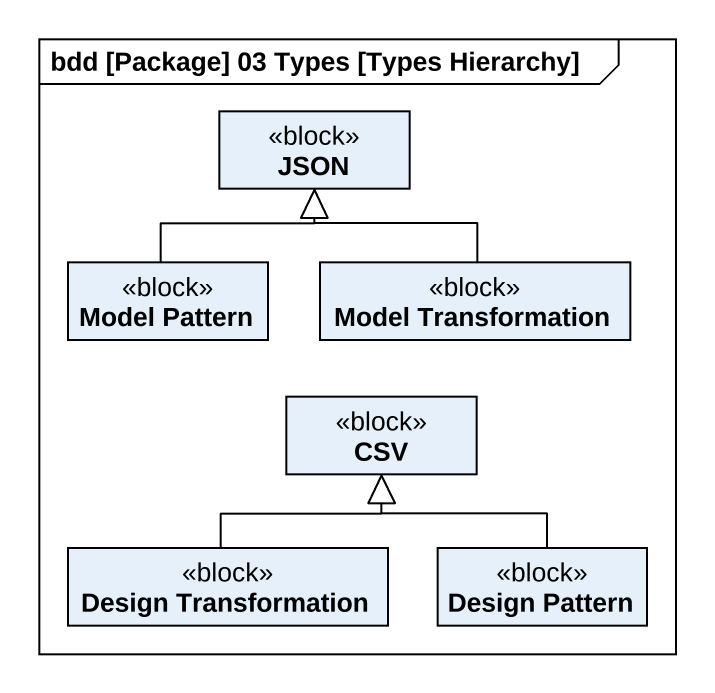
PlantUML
@startuml
mainframe bdd [Package] 03 Types [Types Hierarchy]
hide circle
hide empty members
class "JSON" as JSON_ <<block>>
class "Model Pattern" as Model_Pattern <<block>>
class "Model Transformation" as Model_Transformation <<block>>
class CSV <<block>>
class "Design Transformation" as Design_Transformation <<block>>
class "Design Pattern" as Design_Pattern <<block>>
Model_Pattern -up-|> JSON_
Model_Transformation -up-|> JSON_
Design_Transformation -up-|> CSV
Design_Pattern -up-|> CSV
@enduml
